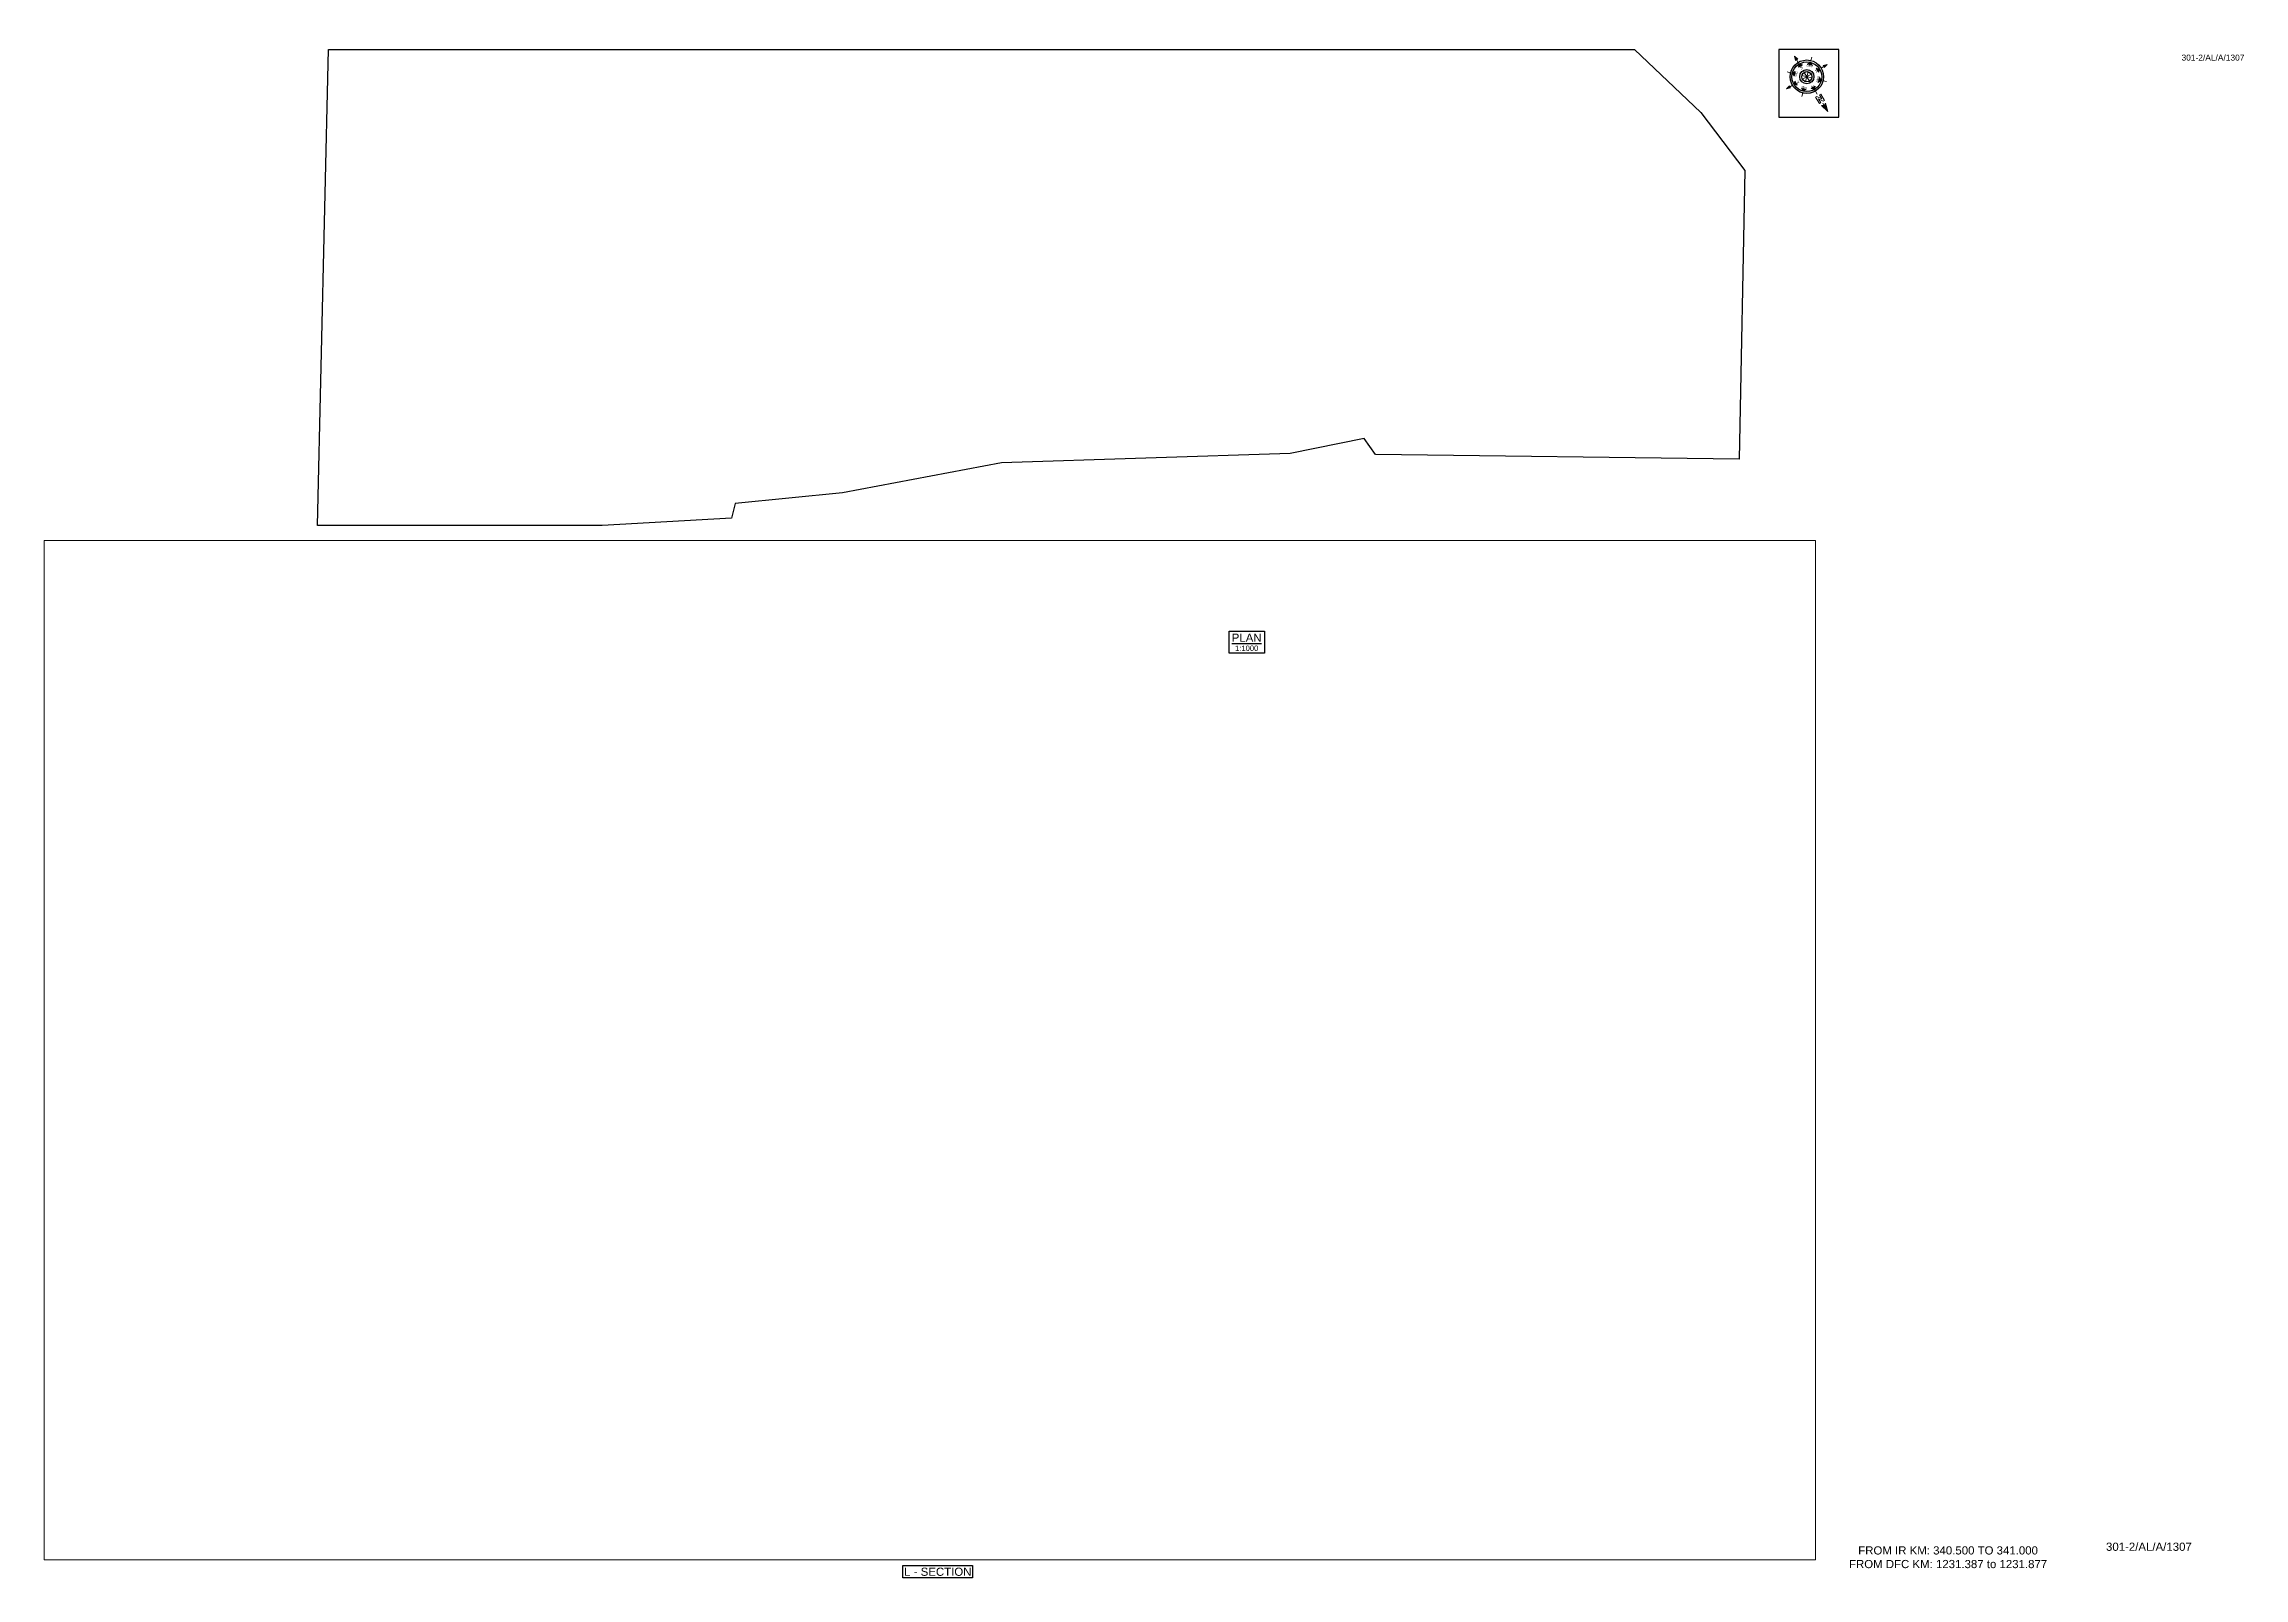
# Paper-space layout '1307' of a CAD drawing. Header units: metres. Extents: x 18 to 825, y 18 to 581.
import ezdxf
from ezdxf.enums import TextEntityAlignment as Align

# ---------------------------------------------------------------- set-up
doc = ezdxf.new("R2010")
doc.units = ezdxf.units.M
doc.header["$MEASUREMENT"] = 0
doc.layers.get('Defpoints').update_dxf_attribs({"color": 5})
doc.layers.add('title', color=7, linetype='Continuous')
doc.styles.get("Standard").update_dxf_attribs({"font": 'arial.ttf'})
doc.styles.add('Style-Arial', font='arial.ttf')

# ---------------------------------------------------------------- blocks, each defined once
blk = doc.blocks.new('N')
for points in [[(0, 8.41), (-0.49, 6.68), (0, 6.93)], [(0.49, 6.68), (0, 6.93), (0, 8.41)], [(-4.93, 0), (-4.07, 0.25), (-4.19, 0)], [(-4.07, -0.25), (-4.19, 0), (-4.93, 0)], [(-3.08, 0), (-2.59, 0.49), (-2.59, -0.49)], [(-2.18, 2.18), (-1.48, 2.18), (-2.18, 1.48)], [(0, 3.08), (0.49, 2.59), (-0.49, 2.59)], [(2.18, 2.18), (2.18, 1.48), (1.48, 2.18)], [(3.08, 0), (2.59, -0.49), (2.59, 0.49)], [(4.07, 0.25), (4.19, 0), (4.93, 0)], [(4.93, 0), (4.07, -0.25), (4.19, 0)], [(-2.18, -2.18), (-2.18, -1.48), (-1.48, -2.18)], [(0, -3.08), (-0.49, -2.59), (0.49, -2.59)], [(0, -4.93), (-0.25, -4.07), (0, -4.19)], [(0.25, -4.07), (0, -4.19), (0, -4.93)], [(2.18, -2.18), (1.48, -2.18), (2.18, -1.48)]]:
    blk.add_hatch(color=7).paths.add_polyline_path(points, flags=0)
h = blk.add_hatch(color=7)
h.paths.add_polyline_path([(0, -3.08), (0, -3.46, 1), (0, 3.46), (0, 3.08, -1)])
h.paths.add_polyline_path([(0, 1.05), (0, 1.48, 1), (0, -1.48), (0, -1.05, -1)])
at = {"color": 7, "linetype": 'ByBlock', "lineweight": 13}
for p, q in [((-0.61, 4.57), (-0.61, 6.12)), ((-0.61, 6.12), (-0.3, 6.12)), ((-0.3, 6.12), (0.32, 5.19)), ((0.32, 4.57), (-0.3, 5.5)), ((-0.3, 5.5), (-0.3, 4.57)), ((0.32, 5.19), (0.32, 6.12)), ((0.32, 6.12), (0.64, 6.12)), ((0.64, 6.12), (0.64, 4.57))]:
    blk.add_line(p, q, dxfattribs=at)
at = {"color": 7, "lineweight": 13}
for p, q in [((0, 6.41), (0, 7.28)), ((-3.46, 0), (-4.19, 0)), ((-2.45, 2.45), (-2.97, 2.97)), ((1.05, 0), (-1.05, 0)), ((-1.05, 0), (1.05, 0)), ((-0.74, 0.74), (0.74, -0.74)), ((0.74, 0.74), (-0.74, -0.74)), ((0.74, -0.74), (-0.74, 0.74)), ((-0.74, -0.74), (0.74, 0.74)), ((0, 3.46), (0, 4.19)), ((0, 3.46), (0, 3.08)), ((0, 1.05), (0, 1.48)), ((0, 1.05), (0, -1.05)), ((0, -1.05), (0, 1.05)), ((2.45, 2.45), (2.97, 2.97)), ((3.46, 0), (4.19, 0)), ((-2.45, -2.45), (-2.97, -2.97)), ((0, -1.05), (0, -1.48)), ((0, -3.46), (0, -3.08)), ((0, -3.46), (0, -4.19)), ((2.45, -2.45), (2.97, -2.97))]:
    blk.add_line(p, q, dxfattribs=at)
at = {"color": 7, "linetype": 'ByBlock', "lineweight": 13}
for points in [[(-0.3, 4.57), (-0.61, 4.57)], [(0.32, 4.57), (0.64, 4.57)]]:
    blk.add_lwpolyline(points, dxfattribs=at)
at = {"color": 7, "lineweight": 13}
for points in [[(0, 8.41), (-0.49, 6.68), (0, 6.93), (0, 6.93)], [(0.49, 6.68), (0, 6.93), (0, 8.41), (0, 8.41)], [(-4.93, 0), (-4.07, 0.25), (-4.19, 0), (-4.19, 0)], [(-4.07, -0.25), (-4.19, 0), (-4.93, 0), (-4.93, 0)], [(-3.08, 0), (-2.59, 0.49), (-2.59, -0.49), (-2.59, -0.49)], [(-2.18, 2.18), (-1.48, 2.18), (-2.18, 1.48), (-2.18, 1.48)], [(0, 3.08), (0.49, 2.59), (-0.49, 2.59), (-0.49, 2.59)], [(2.18, 2.18), (2.18, 1.48), (1.48, 2.18), (1.48, 2.18)], [(3.08, 0), (2.59, -0.49), (2.59, 0.49), (2.59, 0.49)], [(4.07, 0.25), (4.19, 0), (4.93, 0), (4.93, 0)], [(4.93, 0), (4.07, -0.25), (4.19, 0), (4.19, 0)], [(-2.18, -2.18), (-2.18, -1.48), (-1.48, -2.18), (-1.48, -2.18)], [(0, -3.08), (-0.49, -2.59), (0.49, -2.59), (0.49, -2.59)], [(0, -4.93), (-0.25, -4.07), (0, -4.19), (0, -4.19)], [(0.25, -4.07), (0, -4.19), (0, -4.93), (0, -4.93)], [(2.18, -2.18), (1.48, -2.18), (2.18, -1.48), (2.18, -1.48)]]:
    blk.add_lwpolyline(points, close=True, dxfattribs=at)
at = {"color": 7}
for radius in [3.46, 3.08, 1.48, 1.05]:
    blk.add_circle((0, 0), radius, dxfattribs=at)
for s, rotation, p in [('W', 90, (-2.1, 0)), ('NW', 45, (-1.48, 1.48)), ('NE', 315, (1.48, 1.48)), ('E', 270, (1.97, 0)), ('SW', 135, (-1.48, -1.48)), ('SE', 225, (1.48, -1.48))]:
    blk.add_text(s, height=0.6, rotation=rotation, dxfattribs=at).set_placement(p, align=Align.CENTER)
for s, p in [('N', (0, 2.1)), ('S', (0, -2.47))]:
    blk.add_text(s, height=0.6, dxfattribs=at).set_placement(p, align=Align.CENTER)

psp = doc.layouts.new('1307')

# ---------------------------------------------------------------- linework, layer by layer
psp.add_lwpolyline([(332.72, 18.39), (332.72, 22.99), (358.25, 22.99), (358.25, 18.39)], close=True)
at = {"layer": 'Defpoints'}
psp.add_lwpolyline([(122.03, 579), (600.97, 579), (625.36, 555.86), (641.44, 534.55), (639.39, 428.79), (506.05, 430.44), (501.88, 436.25), (474.72, 430.83), (368.89, 427.34), (310.57, 416.34), (271.15, 412.46), (269.79, 407.1), (222.39, 404.38), (118.01, 404.38)], close=True, dxfattribs=at)
at = {"layer": 'title', "color": 7, "linetype": 'Continuous', "lineweight": -3}
psp.add_lwpolyline([(452.38, 365.68), (465.26, 365.68), (465.26, 357.53), (452.38, 357.53)], close=True, dxfattribs=at)

# ---------------------------------------------------------------- texts
at = {"style": 'Style-Arial'}
for height, p in [(2.2, (801.62, 574.91)), (3, (773.92, 28.36))]:
    psp.add_text('301-2/AL/A/1307', height=height, dxfattribs=at).set_placement(p)
at = {"insert": (663.59, 30.01), "char_height": 3, "attachment_point": 1, "style": 'Style-Arial'}
psp.add_mtext_dynamic_manual_height_columns('\\pxqc;FROM IR KM: 340.500 TO 341.000\\P{\\C1;FROM DFC KM: 1231.387 to 1231.877}', width=104.8357, gutter_width=17.5, heights=[0], dxfattribs=at)
at = {"layer": 'title', "color": 7, "linetype": 'Continuous', "lineweight": -3, "style": 'Style-Arial'}
for s, height, p in [('%%UPLAN', 3, (458.77, 363.24)), ('1:1000', 2, (458.77, 359.38))]:
    psp.add_text(s, height=height, dxfattribs=at).set_placement(p, align=Align.MIDDLE)
at = {"layer": 'title', "style": 'Style-Arial'}
psp.add_text('L - SECTION', height=3, rotation=0.00006, dxfattribs=at).set_placement((345.5, 20.69), align=Align.MIDDLE_CENTER)

# ---------------------------------------------------------------- viewports
at = {"layer": 'Defpoints', "view_twist_angle": 211.03439127}
vp = psp.add_viewport(center=(379.73, 491.69), size=(523.43, 174.6174), view_center_point=(1230653.99, -3229761.77), view_height=174.6174, dxfattribs=at)
vp.dxf.flags = 0x10000  # cut along an outline
vp.dxf.clipping_boundary_handle = psp.add_lwpolyline([(122.03, 579), (600.97, 579), (625.36, 555.86), (641.44, 534.55), (639.39, 428.79), (506.05, 430.44), (501.88, 436.25), (474.72, 430.83), (368.89, 427.34), (310.57, 416.34), (271.15, 412.46), (269.79, 407.1), (222.39, 404.38), (118.01, 404.38)], format="xyb", close=True, dxfattribs={"invisible": 1}).dxf.handle
at = {"layer": 'Defpoints'}
psp.add_viewport(center=(342.52, 211.94), size=(649.62, 373.8712), view_center_point=(43208.83, -2048.89), view_height=373.8712, status=3, dxfattribs=at)

# ---------------------------------------------------------------- wipeouts: each hides what was drawn before it
psp.add_wipeout([(653.96, 579), (676, 579), (676, 554.19), (653.96, 554.19)])

# ---------------------------------------------------------------- next in the draw order: linework, layer by layer
psp.add_lwpolyline([(676, 579), (653.96, 579), (653.96, 554.19), (676, 554.19)], close=True)

# ---------------------------------------------------------------- next in the draw order: block references
at = {"xscale": 1.77154152297335, "yscale": 1.77154152297335, "zscale": 1.77154152297335, "rotation": 211.0343912723542}
psp.add_blockref('N', (664.2, 569), dxfattribs=at)

doc.saveas('drawing.dxf')
